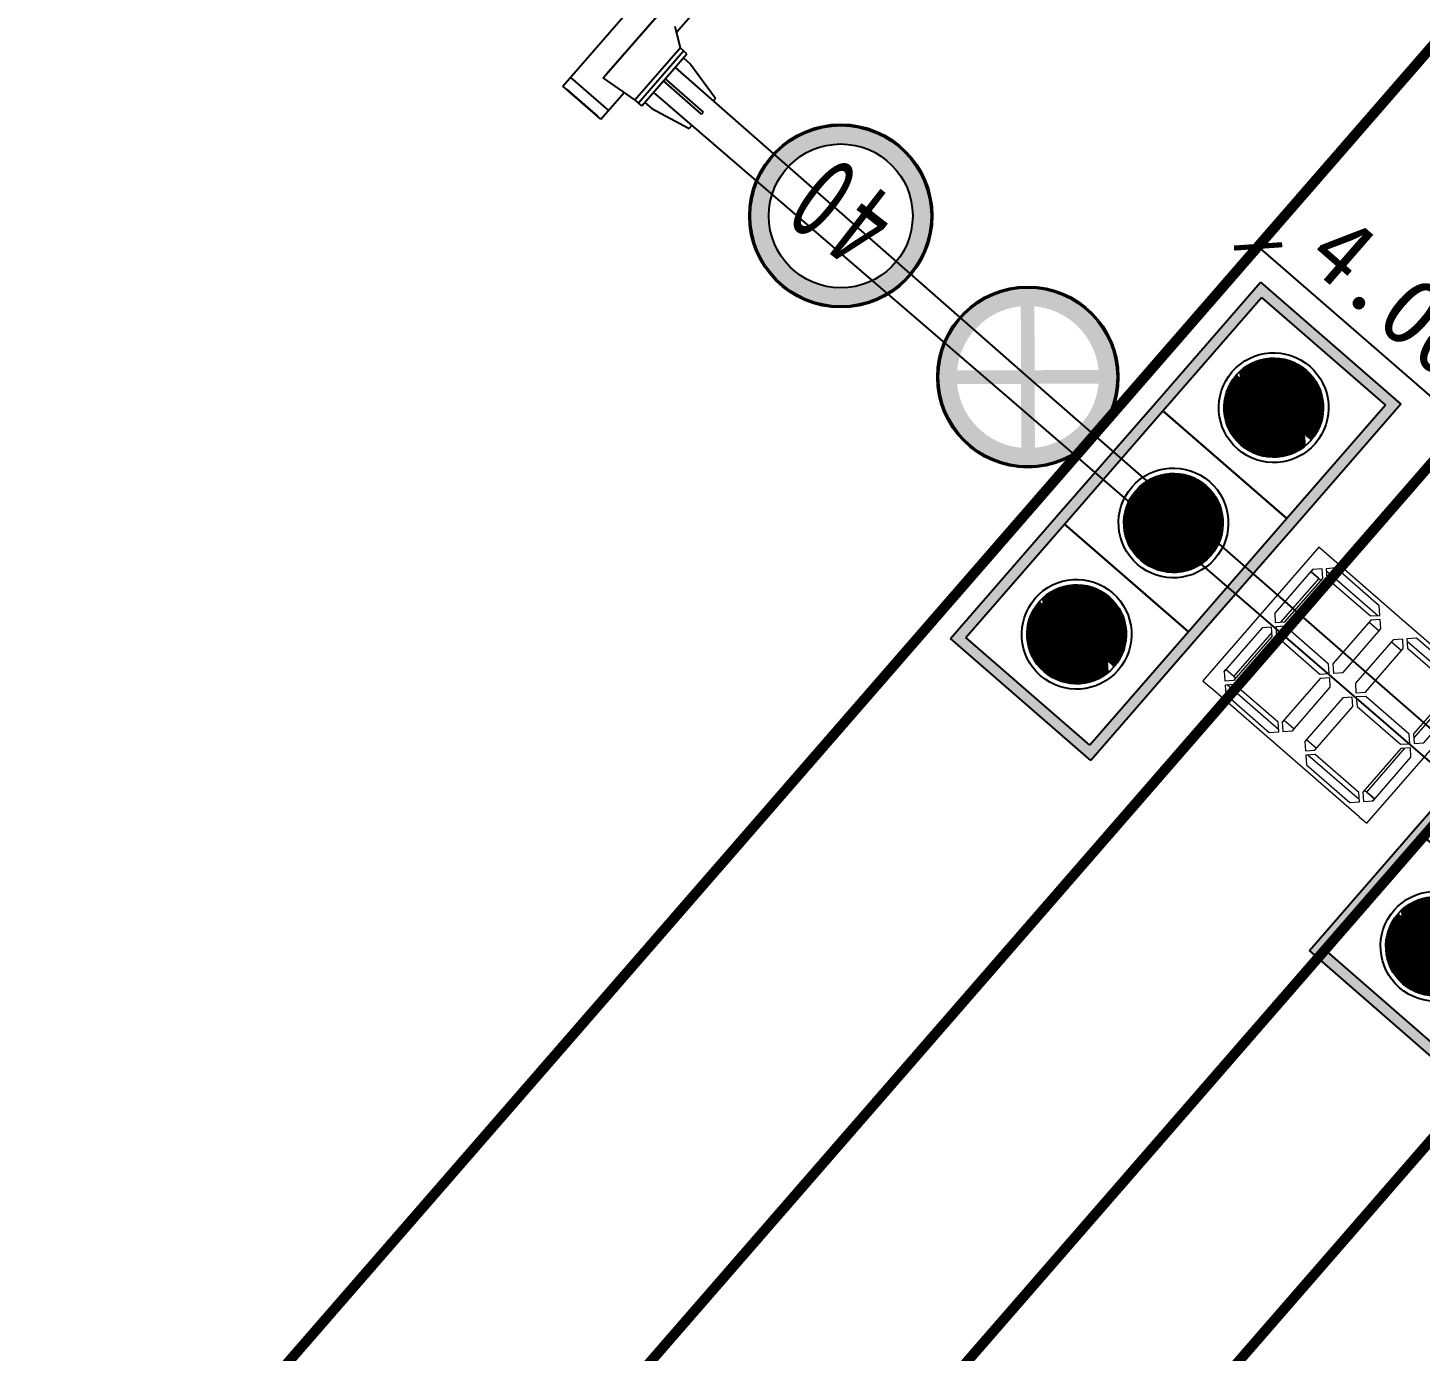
# Model space of a CAD drawing. Header units: millimetres. Extents: x 67536 to 67858, y 50657 to 50929.
# Drawn here: x 67629.17 to 67649.57, y 50735.68 to 50755.06 of the extents above; entities that cross this region are included whole.
import ezdxf

# ---------------------------------------------------------------- set-up
doc = ezdxf.new("R2010")
doc.units = ezdxf.units.MM
doc.linetypes.add('JTSS01', pattern=[6, 2, -4])
for name, color, linetype in [('@-交通信号', 7, 'Continuous'), ('@-交通标志', 7, 'Continuous'), ('@-注释', 7, 'Continuous'), ('@-路面边线', 7, 'Continuous')]:
    doc.layers.add(name, color=color, linetype=linetype)
doc.layers.add('@-道路标线', color=7, linetype='Continuous', lineweight=0)
doc.layers.get('0').off()
doc.styles.add('--黑体', font='simhei.ttf')
doc.styles.add('标线文字样式', font='simhei.ttf')
doc.dimstyles.new('标志标注', dxfattribs={"dimtxt": 1, "dimasz": 0.5, "dimexe": 0, "dimexo": 0, "dimgap": 0.25, "dimtad": 1, "dimzin": 0, "dimdsep": 46, "dimtxsty": '--黑体', "dimblk": 'ARCHTICK', "dimcen": 0.09, "dimadec": 0, "dimazin": 0, "dimtfac": 1, "dimtix": 1, "dimtmove": 1, "dimatfit": 0, "dimfxl": 1, "dimtolj": 1, "dimtzin": 0, "dimarcsym": 0})

# ---------------------------------------------------------------- blocks, each defined once
blk = doc.blocks.new('A$C5D3B22B4')
at = {"layer": '@-交通信号'}
for p, q in [((0.441, 17.242), (1.178, 17.242)), ((0.441, 17.242), (0.441, 16.724)), ((1.105, 17.242), (0.515, 17.242)), ((1.105, 17.242), (0.515, 17.242)), ((0.515, 17.242), (0.515, 17.242)), ((0.515, 17.242), (0.515, 17.242)), ((0.515, 17.242), (0.515, 17.242)), ((1.178, 17.242), (1.178, 0.081)), ((1.178, 17.074), (0.441, 17.074)), ((0.25, 16.703), (0.81, 16.764)), ((0.81, 16.764), (0.81, 15.512)), ((-0.022, 16.635), (-0.628, 16.498)), ((0.115, 16.635), (-0.022, 16.635)), ((0.115, 16.703), (0.115, 15.694)), ((0.115, 16.703), (0.25, 16.703)), ((0.182, 16.703), (0.182, 15.694)), ((0.25, 16.703), (0.25, 15.694)), ((0.81, 15.511), (0.81, 16.694)), ((-13.857, 16.384), (-19.019, 16.368)), ((-6.759, 16.405), (-13.857, 16.384)), ((0.115, 16.441), (-6.759, 16.405)), ((-0.628, 16.498), (-0.628, 16.439)), ((-0.627, 16.22), (-0.627, 16.177)), ((-0.627, 16.22), (0.115, 16.22)), ((-0.627, 16.177), (0.115, 16.177)), ((-13.854, 16.004), (-19.019, 16.015)), ((-6.759, 15.99), (-13.854, 16.004)), ((0.115, 15.955), (-6.759, 15.99)), ((-0.628, 15.957), (-0.628, 15.91)), ((-0.022, 15.773), (-0.628, 15.91)), ((0.115, 15.773), (-0.022, 15.773)), ((0.115, 15.694), (0.25, 15.694)), ((0.515, 15.504), (0.25, 15.694)), ((0.441, 15.556), (0.441, 0.081))]:
    blk.add_line(p, q, dxfattribs=at)
blk = doc.blocks.new('A$C2B1B455F')
at = {"layer": '@-交通信号'}
h = blk.add_hatch(color=256, dxfattribs=at)
h.paths.add_polyline_path([(0, 2.307), (0, 0.733), (0, -0.733), (0, -2.307), (-1.816, -2.307), (-1.816, -0.733), (-1.816, 0.733), (-1.816, 2.307)])
h.paths.add_polyline_path([(-0.106, 2.2), (-0.106, 0.733), (-0.106, -0.733), (-0.106, -2.2), (-1.71, -2.2), (-1.71, -0.733), (-1.71, 0.733), (-1.71, 2.2)], flags=16)
for p, q in [((-1.816, 0.733), (-1.816, 2.307)), ((-1.816, 2.307), (0, 2.307)), ((-1.71, 0.733), (-1.71, 2.2)), ((-1.71, 2.2), (-0.106, 2.2)), ((-0.106, 2.2), (-0.106, 0.733)), ((0, 2.307), (0, 0.733)), ((-0.902, 1.703), (-1.105, 1.906)), ((-0.902, 1.715), (-1.096, 1.91)), ((-0.902, 1.727), (-1.088, 1.913)), ((-0.902, 1.739), (-1.079, 1.917)), ((-0.902, 1.751), (-1.071, 1.92)), ((-0.902, 1.763), (-1.062, 1.923)), ((-0.902, 1.776), (-1.053, 1.926)), ((-0.902, 1.788), (-1.044, 1.929)), ((-0.902, 1.8), (-1.034, 1.932)), ((-0.902, 1.812), (-1.025, 1.935)), ((-0.902, 1.824), (-1.015, 1.937)), ((-0.902, 1.836), (-1.005, 1.939)), ((-0.902, 1.848), (-0.995, 1.941)), ((-0.902, 1.86), (-0.985, 1.943)), ((-0.902, 1.872), (-0.975, 1.945)), ((-0.902, 1.884), (-0.964, 1.946)), ((-0.902, 1.896), (-0.954, 1.948)), ((-0.902, 1.908), (-0.943, 1.949)), ((-0.902, 1.92), (-0.931, 1.95)), ((-0.902, 1.932), (-0.92, 1.95)), ((-0.902, 1.944), (-0.908, 1.95)), ((-0.425, 1.467), (-0.902, 1.944)), ((-0.437, 1.467), (-0.902, 1.932)), ((-0.449, 1.467), (-0.902, 1.92)), ((-0.461, 1.467), (-0.902, 1.908)), ((-0.419, 1.473), (-0.896, 1.95)), ((-0.419, 1.486), (-0.884, 1.95)), ((-0.42, 1.498), (-0.871, 1.949)), ((-0.421, 1.511), (-0.858, 1.948)), ((-0.422, 1.525), (-0.844, 1.947)), ((-0.424, 1.539), (-0.831, 1.945)), ((-0.427, 1.553), (-0.816, 1.943)), ((-0.429, 1.568), (-0.801, 1.94)), ((-0.433, 1.584), (-0.785, 1.936)), ((-0.437, 1.6), (-0.769, 1.932)), ((-0.443, 1.618), (-0.752, 1.927)), ((-0.449, 1.636), (-0.733, 1.92)), ((-0.457, 1.656), (-0.713, 1.912)), ((-0.979, 1.467), (-1.28, 1.768)), ((-0.967, 1.467), (-1.275, 1.775)), ((-0.955, 1.467), (-1.269, 1.781)), ((-0.943, 1.467), (-1.263, 1.788)), ((-0.931, 1.467), (-1.258, 1.794)), ((-0.919, 1.467), (-1.252, 1.8)), ((-0.907, 1.467), (-1.246, 1.806)), ((-0.902, 1.474), (-1.24, 1.812)), ((-0.902, 1.486), (-1.234, 1.818)), ((-0.902, 1.498), (-1.228, 1.824)), ((-0.902, 1.51), (-1.221, 1.83)), ((-0.902, 1.522), (-1.215, 1.835)), ((-0.902, 1.535), (-1.208, 1.841)), ((-0.902, 1.547), (-1.202, 1.846)), ((-0.902, 1.559), (-1.195, 1.852)), ((-0.902, 1.571), (-1.188, 1.857)), ((-0.902, 1.583), (-1.181, 1.862)), ((-0.902, 1.595), (-1.174, 1.867)), ((-0.902, 1.607), (-1.167, 1.871)), ((-0.902, 1.619), (-1.159, 1.876)), ((-0.902, 1.631), (-1.152, 1.881)), ((-0.902, 1.643), (-1.144, 1.885)), ((-0.902, 1.655), (-1.136, 1.89)), ((-0.902, 1.667), (-1.129, 1.894)), ((-0.902, 1.679), (-1.121, 1.898)), ((-0.902, 1.691), (-1.113, 1.902)), ((-0.473, 1.467), (-0.902, 1.896)), ((-0.485, 1.467), (-0.902, 1.884)), ((-0.497, 1.467), (-0.902, 1.872)), ((-0.509, 1.467), (-0.902, 1.86)), ((-0.522, 1.467), (-0.902, 1.848)), ((-0.534, 1.467), (-0.902, 1.836)), ((-0.546, 1.467), (-0.902, 1.824)), ((-0.558, 1.467), (-0.902, 1.812)), ((-0.57, 1.467), (-0.902, 1.8)), ((-0.582, 1.467), (-0.902, 1.788)), ((-0.594, 1.467), (-0.902, 1.776)), ((-0.467, 1.678), (-0.691, 1.902)), ((-0.48, 1.704), (-0.666, 1.889)), ((-0.499, 1.734), (-0.635, 1.87)), ((-0.538, 1.785), (-0.584, 1.831)), ((-1.184, 1.467), (-1.354, 1.637)), ((-1.172, 1.467), (-1.351, 1.646)), ((-1.16, 1.467), (-1.347, 1.655)), ((-1.148, 1.467), (-1.344, 1.663)), ((-1.136, 1.467), (-1.34, 1.671)), ((-1.124, 1.467), (-1.336, 1.679)), ((-1.112, 1.467), (-1.332, 1.687)), ((-1.1, 1.467), (-1.328, 1.695)), ((-1.088, 1.467), (-1.323, 1.703)), ((-1.076, 1.467), (-1.319, 1.711)), ((-1.064, 1.467), (-1.315, 1.718)), ((-1.052, 1.467), (-1.31, 1.726)), ((-1.04, 1.467), (-1.305, 1.733)), ((-1.028, 1.467), (-1.3, 1.74)), ((-1.016, 1.467), (-1.295, 1.747)), ((-1.003, 1.467), (-1.29, 1.754)), ((-0.991, 1.467), (-1.285, 1.761)), ((-0.606, 1.467), (-0.902, 1.763)), ((-0.618, 1.467), (-0.902, 1.751)), ((-0.63, 1.467), (-0.902, 1.739)), ((-0.642, 1.467), (-0.902, 1.727)), ((-0.654, 1.467), (-0.902, 1.715)), ((-0.666, 1.467), (-0.902, 1.703)), ((-0.678, 1.467), (-0.902, 1.691)), ((-0.69, 1.467), (-0.902, 1.679)), ((-0.702, 1.467), (-0.902, 1.667)), ((-0.714, 1.467), (-0.902, 1.655)), ((-0.726, 1.467), (-0.902, 1.643)), ((-1.293, 1.467), (-1.377, 1.552)), ((-1.281, 1.467), (-1.375, 1.562)), ((-1.269, 1.467), (-1.373, 1.572)), ((-1.256, 1.467), (-1.371, 1.582)), ((-1.244, 1.467), (-1.369, 1.592)), ((-1.232, 1.467), (-1.366, 1.601)), ((-1.22, 1.467), (-1.363, 1.61)), ((-1.208, 1.467), (-1.36, 1.619)), ((-1.196, 1.467), (-1.357, 1.628)), ((-0.738, 1.467), (-0.902, 1.631)), ((-0.75, 1.467), (-0.902, 1.619)), ((-0.763, 1.467), (-0.902, 1.607)), ((-0.775, 1.467), (-0.902, 1.595)), ((-0.787, 1.467), (-0.902, 1.583)), ((-0.799, 1.467), (-0.902, 1.571)), ((-0.811, 1.467), (-0.902, 1.559)), ((-0.823, 1.467), (-0.902, 1.547)), ((-0.835, 1.467), (-0.902, 1.535)), ((-0.847, 1.467), (-0.902, 1.522)), ((-0.859, 1.467), (-0.902, 1.51)), ((-0.871, 1.467), (-0.902, 1.498)), ((-0.906, 0.985), (-1.385, 1.463)), ((-0.918, 0.985), (-1.385, 1.451)), ((-0.931, 0.985), (-1.384, 1.438)), ((-0.944, 0.986), (-1.383, 1.425)), ((-0.957, 0.988), (-1.382, 1.412)), ((-0.971, 0.99), (-1.38, 1.398)), ((-0.986, 0.992), (-1.378, 1.384)), ((-0.902, 0.992), (-1.377, 1.467)), ((-1.001, 0.995), (-1.375, 1.369)), ((-0.902, 1.004), (-1.365, 1.467)), ((-0.902, 1.016), (-1.353, 1.467)), ((-0.902, 1.029), (-1.341, 1.467)), ((-0.902, 1.041), (-1.329, 1.467)), ((-0.902, 1.053), (-1.317, 1.467)), ((-0.902, 1.065), (-1.305, 1.467)), ((-0.902, 1.077), (-1.293, 1.467)), ((-0.902, 1.089), (-1.281, 1.467)), ((-0.902, 1.101), (-1.269, 1.467)), ((-0.902, 1.113), (-1.256, 1.467)), ((-0.902, 1.125), (-1.244, 1.467)), ((-0.902, 1.137), (-1.232, 1.467)), ((-0.902, 1.149), (-1.22, 1.467)), ((-0.902, 1.161), (-1.208, 1.467)), ((-0.902, 1.173), (-1.196, 1.467)), ((-0.902, 1.185), (-1.184, 1.467)), ((-0.902, 1.197), (-1.172, 1.467)), ((-0.902, 1.209), (-1.16, 1.467)), ((-0.902, 1.221), (-1.148, 1.467)), ((-0.902, 1.233), (-1.136, 1.467)), ((-0.902, 1.245), (-1.124, 1.467)), ((-0.902, 1.257), (-1.112, 1.467)), ((-0.902, 1.269), (-1.1, 1.467)), ((-0.902, 1.282), (-1.088, 1.467)), ((-0.902, 1.294), (-1.076, 1.467)), ((-0.902, 1.306), (-1.064, 1.467)), ((-0.902, 1.318), (-1.052, 1.467)), ((-0.902, 1.33), (-1.04, 1.467)), ((-0.902, 1.342), (-1.028, 1.467)), ((-0.902, 1.354), (-1.016, 1.467)), ((-0.902, 1.366), (-1.003, 1.467)), ((-0.902, 1.378), (-0.991, 1.467)), ((-0.902, 1.39), (-0.979, 1.467)), ((-0.902, 1.402), (-0.967, 1.467)), ((-0.902, 1.414), (-0.955, 1.467)), ((-0.902, 1.426), (-0.943, 1.467)), ((-0.902, 1.438), (-0.931, 1.467)), ((-0.902, 1.45), (-0.919, 1.467)), ((-0.902, 1.462), (-0.907, 1.467)), ((-0.883, 1.467), (-0.902, 1.486)), ((-0.895, 1.467), (-0.902, 1.474)), ((-0.563, 1.123), (-0.902, 1.462)), ((-0.569, 1.117), (-0.902, 1.45)), ((-0.575, 1.112), (-0.902, 1.438)), ((-0.582, 1.106), (-0.902, 1.426)), ((-0.588, 1.1), (-0.902, 1.414)), ((-0.595, 1.095), (-0.902, 1.402)), ((-0.601, 1.089), (-0.902, 1.39)), ((-0.608, 1.084), (-0.902, 1.378)), ((-0.615, 1.079), (-0.902, 1.366)), ((-0.557, 1.129), (-0.895, 1.467)), ((-0.551, 1.136), (-0.883, 1.467)), ((-0.545, 1.142), (-0.871, 1.467)), ((-0.54, 1.148), (-0.859, 1.467)), ((-0.534, 1.155), (-0.847, 1.467)), ((-0.528, 1.161), (-0.835, 1.467)), ((-0.523, 1.168), (-0.823, 1.467)), ((-0.518, 1.175), (-0.811, 1.467)), ((-0.513, 1.181), (-0.799, 1.467)), ((-0.508, 1.188), (-0.787, 1.467)), ((-0.503, 1.196), (-0.775, 1.467)), ((-0.498, 1.203), (-0.763, 1.467)), ((-0.493, 1.21), (-0.75, 1.467)), ((-0.489, 1.218), (-0.738, 1.467)), ((-0.484, 1.225), (-0.726, 1.467)), ((-0.48, 1.233), (-0.714, 1.467)), ((-0.475, 1.241), (-0.702, 1.467)), ((-0.471, 1.249), (-0.69, 1.467)), ((-0.467, 1.257), (-0.678, 1.467)), ((-0.463, 1.265), (-0.666, 1.467)), ((-0.46, 1.273), (-0.654, 1.467)), ((-0.456, 1.282), (-0.642, 1.467)), ((-0.453, 1.29), (-0.63, 1.467)), ((-0.449, 1.299), (-0.618, 1.467)), ((-0.446, 1.308), (-0.606, 1.467)), ((-0.443, 1.317), (-0.594, 1.467)), ((-0.44, 1.326), (-0.582, 1.467)), ((-0.437, 1.335), (-0.57, 1.467)), ((-0.435, 1.345), (-0.558, 1.467)), ((-0.432, 1.354), (-0.546, 1.467)), ((-0.43, 1.364), (-0.534, 1.467)), ((-0.428, 1.374), (-0.522, 1.467)), ((-0.426, 1.384), (-0.509, 1.467)), ((-0.424, 1.394), (-0.497, 1.467)), ((-0.423, 1.405), (-0.485, 1.467)), ((-0.422, 1.416), (-0.473, 1.467)), ((-1.016, 0.998), (-1.371, 1.353)), ((-1.032, 1.002), (-1.367, 1.337)), ((-1.05, 1.008), (-1.362, 1.32)), ((-1.068, 1.014), (-1.355, 1.301)), ((-1.088, 1.022), (-1.348, 1.281)), ((-1.11, 1.031), (-1.338, 1.26)), ((-1.134, 1.044), (-1.325, 1.235)), ((-0.622, 1.074), (-0.902, 1.354)), ((-0.629, 1.069), (-0.902, 1.342)), ((-0.636, 1.064), (-0.902, 1.33)), ((-0.644, 1.059), (-0.902, 1.318)), ((-0.651, 1.055), (-0.902, 1.306)), ((-0.659, 1.05), (-0.902, 1.294)), ((-0.666, 1.046), (-0.902, 1.282)), ((-0.674, 1.042), (-0.902, 1.269)), ((-0.682, 1.037), (-0.902, 1.257)), ((-0.69, 1.033), (-0.902, 1.245)), ((-0.698, 1.03), (-0.902, 1.233)), ((-1.164, 1.062), (-1.307, 1.205)), ((-1.209, 1.095), (-1.274, 1.16)), ((-0.706, 1.026), (-0.902, 1.221)), ((-0.715, 1.022), (-0.902, 1.209)), ((-0.723, 1.019), (-0.902, 1.197)), ((-0.732, 1.015), (-0.902, 1.185)), ((-0.741, 1.012), (-0.902, 1.173)), ((-0.75, 1.009), (-0.902, 1.161)), ((-0.759, 1.006), (-0.902, 1.149)), ((-0.768, 1.003), (-0.902, 1.137)), ((-0.778, 1.001), (-0.902, 1.125)), ((-0.787, 0.998), (-0.902, 1.113)), ((-0.797, 0.996), (-0.902, 1.101)), ((-0.807, 0.994), (-0.902, 1.089)), ((-0.817, 0.992), (-0.902, 1.077)), ((-0.827, 0.99), (-0.902, 1.065)), ((-0.838, 0.989), (-0.902, 1.053)), ((-0.849, 0.987), (-0.902, 1.041)), ((-0.86, 0.986), (-0.902, 1.029)), ((-0.871, 0.985), (-0.902, 1.016)), ((-0.882, 0.985), (-0.902, 1.004)), ((-1.816, -0.733), (-1.816, 0.733)), ((-1.71, 0.733), (-0.106, 0.733)), ((-1.71, -0.733), (-1.71, 0.733)), ((-0.106, 0.733), (-1.71, 0.733)), ((-0.106, 0.733), (-0.106, -0.733)), ((0, 0.733), (0, -0.733)), ((-0.902, 0.117), (-1.195, 0.41)), ((-0.902, 0.129), (-1.188, 0.415)), ((-0.902, 0.141), (-1.181, 0.42)), ((-0.902, 0.153), (-1.174, 0.425)), ((-0.902, 0.165), (-1.167, 0.43)), ((-0.902, 0.177), (-1.159, 0.435)), ((-0.902, 0.189), (-1.152, 0.439)), ((-0.902, 0.201), (-1.144, 0.444)), ((-0.902, 0.213), (-1.136, 0.448)), ((-0.902, 0.225), (-1.129, 0.452)), ((-0.902, 0.238), (-1.121, 0.456)), ((-0.902, 0.25), (-1.113, 0.46)), ((-0.902, 0.262), (-1.105, 0.464)), ((-0.902, 0.274), (-1.096, 0.468)), ((-0.902, 0.286), (-1.088, 0.472)), ((-0.902, 0.298), (-1.079, 0.475)), ((-0.902, 0.31), (-1.071, 0.478)), ((-0.902, 0.322), (-1.062, 0.482)), ((-0.902, 0.334), (-1.053, 0.485)), ((-0.902, 0.346), (-1.044, 0.488)), ((-0.902, 0.358), (-1.034, 0.49)), ((-0.902, 0.37), (-1.025, 0.493)), ((-0.902, 0.382), (-1.015, 0.495)), ((-0.902, 0.394), (-1.005, 0.498)), ((-0.902, 0.406), (-0.995, 0.5)), ((-0.902, 0.418), (-0.985, 0.502)), ((-0.902, 0.43), (-0.975, 0.503)), ((-0.902, 0.442), (-0.964, 0.505)), ((-0.902, 0.454), (-0.954, 0.506)), ((-0.902, 0.466), (-0.943, 0.507)), ((-0.902, 0.478), (-0.931, 0.508)), ((-0.902, 0.491), (-0.92, 0.509)), ((-0.902, 0.503), (-0.908, 0.509)), ((-0.425, 0.026), (-0.902, 0.503)), ((-0.437, 0.026), (-0.902, 0.491)), ((-0.449, 0.026), (-0.902, 0.478)), ((-0.461, 0.026), (-0.902, 0.466)), ((-0.473, 0.026), (-0.902, 0.454)), ((-0.485, 0.026), (-0.902, 0.442)), ((-0.497, 0.026), (-0.902, 0.43)), ((-0.509, 0.026), (-0.902, 0.418)), ((-0.419, 0.032), (-0.896, 0.509)), ((-0.419, 0.044), (-0.884, 0.509)), ((-0.42, 0.057), (-0.871, 0.508)), ((-0.421, 0.07), (-0.858, 0.507)), ((-0.422, 0.083), (-0.844, 0.505)), ((-0.424, 0.097), (-0.831, 0.504)), ((-0.427, 0.112), (-0.816, 0.501)), ((-0.429, 0.127), (-0.801, 0.498)), ((-0.433, 0.142), (-0.785, 0.495)), ((-0.437, 0.159), (-0.769, 0.49)), ((-0.443, 0.176), (-0.752, 0.485)), ((-0.449, 0.195), (-0.733, 0.478)), ((-0.457, 0.215), (-0.713, 0.47)), ((-0.467, 0.237), (-0.691, 0.46)), ((-0.48, 0.262), (-0.666, 0.447)), ((-0.499, 0.293), (-0.635, 0.428)), ((-1.064, 0.026), (-1.315, 0.277)), ((-1.052, 0.026), (-1.31, 0.284)), ((-1.04, 0.026), (-1.305, 0.291)), ((-1.028, 0.026), (-1.3, 0.299)), ((-1.016, 0.026), (-1.295, 0.306)), ((-1.003, 0.026), (-1.29, 0.313)), ((-0.991, 0.026), (-1.285, 0.32)), ((-0.979, 0.026), (-1.28, 0.326)), ((-0.967, 0.026), (-1.275, 0.333)), ((-0.955, 0.026), (-1.269, 0.34)), ((-0.943, 0.026), (-1.263, 0.346)), ((-0.931, 0.026), (-1.258, 0.352)), ((-0.919, 0.026), (-1.252, 0.359)), ((-0.907, 0.026), (-1.246, 0.365)), ((-0.902, 0.033), (-1.24, 0.371)), ((-0.902, 0.045), (-1.234, 0.377)), ((-0.902, 0.057), (-1.228, 0.382)), ((-0.902, 0.069), (-1.221, 0.388)), ((-0.902, 0.081), (-1.215, 0.394)), ((-0.902, 0.093), (-1.208, 0.399)), ((-0.902, 0.105), (-1.202, 0.405)), ((-0.522, 0.026), (-0.902, 0.406)), ((-0.534, 0.026), (-0.902, 0.394)), ((-0.546, 0.026), (-0.902, 0.382)), ((-0.558, 0.026), (-0.902, 0.37)), ((-0.57, 0.026), (-0.902, 0.358)), ((-0.582, 0.026), (-0.902, 0.346)), ((-0.594, 0.026), (-0.902, 0.334)), ((-0.606, 0.026), (-0.902, 0.322)), ((-0.618, 0.026), (-0.902, 0.31)), ((-0.63, 0.026), (-0.902, 0.298)), ((-0.642, 0.026), (-0.902, 0.286)), ((-0.654, 0.026), (-0.902, 0.274)), ((-0.538, 0.344), (-0.584, 0.39)), ((-1.256, 0.026), (-1.371, 0.14)), ((-1.244, 0.026), (-1.369, 0.15)), ((-1.232, 0.026), (-1.366, 0.159)), ((-1.22, 0.026), (-1.363, 0.169)), ((-1.208, 0.026), (-1.36, 0.178)), ((-1.196, 0.026), (-1.357, 0.187)), ((-1.184, 0.026), (-1.354, 0.196)), ((-1.172, 0.026), (-1.351, 0.204)), ((-1.16, 0.026), (-1.347, 0.213)), ((-1.148, 0.026), (-1.344, 0.221)), ((-1.136, 0.026), (-1.34, 0.23)), ((-1.124, 0.026), (-1.336, 0.238)), ((-1.112, 0.026), (-1.332, 0.246)), ((-1.1, 0.026), (-1.328, 0.254)), ((-1.088, 0.026), (-1.323, 0.262)), ((-1.076, 0.026), (-1.319, 0.269)), ((-0.666, 0.026), (-0.902, 0.262)), ((-0.678, 0.026), (-0.902, 0.25)), ((-0.69, 0.026), (-0.902, 0.238)), ((-0.702, 0.026), (-0.902, 0.225)), ((-0.714, 0.026), (-0.902, 0.213)), ((-0.726, 0.026), (-0.902, 0.201)), ((-0.738, 0.026), (-0.902, 0.189)), ((-0.75, 0.026), (-0.902, 0.177)), ((-0.763, 0.026), (-0.902, 0.165)), ((-0.775, 0.026), (-0.902, 0.153)), ((-0.787, 0.026), (-0.902, 0.141)), ((-1.377, 0.026), (-1.385, 0.034)), ((-0.906, -0.457), (-1.385, 0.022)), ((-0.918, -0.457), (-1.385, 0.009)), ((-1.353, 0.026), (-1.384, 0.057)), ((-1.365, 0.026), (-1.384, 0.045)), ((-1.341, 0.026), (-1.383, 0.068)), ((-1.329, 0.026), (-1.382, 0.079)), ((-1.317, 0.026), (-1.381, 0.09)), ((-1.305, 0.026), (-1.379, 0.1)), ((-1.293, 0.026), (-1.377, 0.111)), ((-0.902, -0.449), (-1.377, 0.026)), ((-1.281, 0.026), (-1.375, 0.121)), ((-1.269, 0.026), (-1.373, 0.131)), ((-0.902, -0.437), (-1.365, 0.026)), ((-0.902, -0.425), (-1.353, 0.026)), ((-0.902, -0.413), (-1.341, 0.026)), ((-0.902, -0.401), (-1.329, 0.026)), ((-0.902, -0.389), (-1.317, 0.026)), ((-0.902, -0.377), (-1.305, 0.026)), ((-0.902, -0.365), (-1.293, 0.026)), ((-0.902, -0.353), (-1.281, 0.026)), ((-0.902, -0.341), (-1.269, 0.026)), ((-0.902, -0.329), (-1.256, 0.026)), ((-0.902, -0.317), (-1.244, 0.026)), ((-0.902, -0.305), (-1.232, 0.026)), ((-0.902, -0.293), (-1.22, 0.026)), ((-0.902, -0.281), (-1.208, 0.026)), ((-0.902, -0.269), (-1.196, 0.026)), ((-0.902, -0.256), (-1.184, 0.026)), ((-0.902, -0.244), (-1.172, 0.026)), ((-0.902, -0.232), (-1.16, 0.026)), ((-0.902, -0.22), (-1.148, 0.026)), ((-0.902, -0.208), (-1.136, 0.026)), ((-0.902, -0.196), (-1.124, 0.026)), ((-0.902, -0.184), (-1.112, 0.026)), ((-0.902, -0.172), (-1.1, 0.026)), ((-0.902, -0.16), (-1.088, 0.026)), ((-0.902, -0.148), (-1.076, 0.026)), ((-0.902, -0.136), (-1.064, 0.026)), ((-0.902, -0.124), (-1.052, 0.026)), ((-0.902, -0.112), (-1.04, 0.026)), ((-0.902, -0.1), (-1.028, 0.026)), ((-0.902, -0.088), (-1.016, 0.026)), ((-0.902, -0.076), (-1.003, 0.026)), ((-0.902, -0.064), (-0.991, 0.026)), ((-0.902, -0.052), (-0.979, 0.026)), ((-0.902, -0.04), (-0.967, 0.026)), ((-0.902, -0.028), (-0.955, 0.026)), ((-0.902, -0.016), (-0.943, 0.026)), ((-0.902, -0.003), (-0.931, 0.026)), ((-0.902, 0.009), (-0.919, 0.026)), ((-0.902, 0.021), (-0.907, 0.026)), ((-0.799, 0.026), (-0.902, 0.129)), ((-0.811, 0.026), (-0.902, 0.117)), ((-0.823, 0.026), (-0.902, 0.105)), ((-0.835, 0.026), (-0.902, 0.093)), ((-0.847, 0.026), (-0.902, 0.081)), ((-0.859, 0.026), (-0.902, 0.069)), ((-0.871, 0.026), (-0.902, 0.057)), ((-0.883, 0.026), (-0.902, 0.045)), ((-0.895, 0.026), (-0.902, 0.033)), ((-0.563, -0.318), (-0.902, 0.021)), ((-0.569, -0.324), (-0.902, 0.009)), ((-0.557, -0.312), (-0.895, 0.026)), ((-0.551, -0.306), (-0.883, 0.026)), ((-0.545, -0.3), (-0.871, 0.026)), ((-0.54, -0.294), (-0.859, 0.026)), ((-0.534, -0.287), (-0.847, 0.026)), ((-0.528, -0.28), (-0.835, 0.026)), ((-0.523, -0.274), (-0.823, 0.026)), ((-0.518, -0.267), (-0.811, 0.026)), ((-0.513, -0.26), (-0.799, 0.026)), ((-0.508, -0.253), (-0.787, 0.026)), ((-0.503, -0.246), (-0.775, 0.026)), ((-0.498, -0.239), (-0.763, 0.026)), ((-0.493, -0.231), (-0.75, 0.026)), ((-0.489, -0.224), (-0.738, 0.026)), ((-0.484, -0.216), (-0.726, 0.026)), ((-0.48, -0.209), (-0.714, 0.026)), ((-0.475, -0.201), (-0.702, 0.026)), ((-0.471, -0.193), (-0.69, 0.026)), ((-0.467, -0.185), (-0.678, 0.026)), ((-0.463, -0.177), (-0.666, 0.026)), ((-0.46, -0.169), (-0.654, 0.026)), ((-0.456, -0.16), (-0.642, 0.026)), ((-0.453, -0.152), (-0.63, 0.026)), ((-0.449, -0.143), (-0.618, 0.026)), ((-0.446, -0.134), (-0.606, 0.026)), ((-0.443, -0.125), (-0.594, 0.026)), ((-0.44, -0.116), (-0.582, 0.026)), ((-0.437, -0.107), (-0.57, 0.026)), ((-0.435, -0.097), (-0.558, 0.026)), ((-0.432, -0.087), (-0.546, 0.026)), ((-0.43, -0.078), (-0.534, 0.026)), ((-0.428, -0.068), (-0.522, 0.026)), ((-0.426, -0.058), (-0.509, 0.026)), ((-0.424, -0.047), (-0.497, 0.026)), ((-0.423, -0.037), (-0.485, 0.026)), ((-0.422, -0.026), (-0.473, 0.026)), ((-0.421, -0.015), (-0.461, 0.026)), ((-0.42, -0.004), (-0.449, 0.026)), ((-0.419, 0.008), (-0.437, 0.026)), ((-0.419, 0.02), (-0.425, 0.026)), ((-0.931, -0.456), (-1.384, -0.003)), ((-0.944, -0.455), (-1.383, -0.016)), ((-0.957, -0.454), (-1.382, -0.03)), ((-0.971, -0.452), (-1.38, -0.044)), ((-0.986, -0.45), (-1.378, -0.058)), ((-1.001, -0.447), (-1.375, -0.073)), ((-1.016, -0.443), (-1.371, -0.088)), ((-1.032, -0.439), (-1.367, -0.105)), ((-1.05, -0.434), (-1.362, -0.122)), ((-0.575, -0.33), (-0.902, -0.003)), ((-0.582, -0.336), (-0.902, -0.016)), ((-0.588, -0.341), (-0.902, -0.028)), ((-0.595, -0.347), (-0.902, -0.04)), ((-0.601, -0.352), (-0.902, -0.052)), ((-0.608, -0.358), (-0.902, -0.064)), ((-0.615, -0.363), (-0.902, -0.076)), ((-0.622, -0.368), (-0.902, -0.088)), ((-0.629, -0.373), (-0.902, -0.1)), ((-0.636, -0.378), (-0.902, -0.112)), ((-0.644, -0.382), (-0.902, -0.124)), ((-1.068, -0.428), (-1.355, -0.14)), ((-1.088, -0.42), (-1.348, -0.16)), ((-1.11, -0.41), (-1.338, -0.182)), ((-1.134, -0.397), (-1.325, -0.207)), ((-1.164, -0.38), (-1.307, -0.237)), ((-0.651, -0.387), (-0.902, -0.136)), ((-0.659, -0.391), (-0.902, -0.148)), ((-0.666, -0.396), (-0.902, -0.16)), ((-0.674, -0.4), (-0.902, -0.172)), ((-0.682, -0.404), (-0.902, -0.184)), ((-0.69, -0.408), (-0.902, -0.196)), ((-0.698, -0.412), (-0.902, -0.208)), ((-0.706, -0.416), (-0.902, -0.22)), ((-0.715, -0.419), (-0.902, -0.232)), ((-0.723, -0.423), (-0.902, -0.244)), ((-0.732, -0.426), (-0.902, -0.256)), ((-0.741, -0.43), (-0.902, -0.269)), ((-1.209, -0.347), (-1.274, -0.282)), ((-0.75, -0.433), (-0.902, -0.281)), ((-0.759, -0.436), (-0.902, -0.293)), ((-0.768, -0.438), (-0.902, -0.305)), ((-0.778, -0.441), (-0.902, -0.317)), ((-0.787, -0.443), (-0.902, -0.329)), ((-0.797, -0.446), (-0.902, -0.341)), ((-0.807, -0.448), (-0.902, -0.353)), ((-0.817, -0.45), (-0.902, -0.365)), ((-0.827, -0.451), (-0.902, -0.377)), ((-0.838, -0.453), (-0.902, -0.389)), ((-0.849, -0.454), (-0.902, -0.401)), ((-0.86, -0.455), (-0.902, -0.413)), ((-0.871, -0.456), (-0.902, -0.425)), ((-0.882, -0.457), (-0.902, -0.437)), ((-0.894, -0.457), (-0.902, -0.449)), ((-1.816, -2.307), (-1.816, -0.733)), ((-0.106, -0.733), (-1.71, -0.733)), ((-1.71, -0.733), (-0.106, -0.733)), ((-1.71, -2.2), (-1.71, -0.733)), ((-0.106, -0.733), (-0.106, -2.2)), ((0, -0.733), (0, -2.307)), ((-0.902, -1.387), (-1.202, -1.087)), ((-0.902, -1.375), (-1.195, -1.082)), ((-0.902, -1.363), (-1.188, -1.077)), ((-0.902, -1.351), (-1.181, -1.072)), ((-0.902, -1.339), (-1.174, -1.067)), ((-0.902, -1.327), (-1.167, -1.062)), ((-0.902, -1.315), (-1.159, -1.057)), ((-0.902, -1.303), (-1.152, -1.053)), ((-0.902, -1.291), (-1.144, -1.048)), ((-0.902, -1.278), (-1.136, -1.044)), ((-0.902, -1.266), (-1.129, -1.04)), ((-0.902, -1.254), (-1.121, -1.035)), ((-0.902, -1.242), (-1.113, -1.031)), ((-0.902, -1.23), (-1.105, -1.028)), ((-0.902, -1.218), (-1.096, -1.024)), ((-0.902, -1.206), (-1.088, -1.02)), ((-0.902, -1.194), (-1.079, -1.017)), ((-0.902, -1.182), (-1.071, -1.013)), ((-0.902, -1.17), (-1.062, -1.01)), ((-0.902, -1.158), (-1.053, -1.007)), ((-0.902, -1.146), (-1.044, -1.004)), ((-0.902, -1.134), (-1.034, -1.002)), ((-0.902, -1.122), (-1.025, -0.999)), ((-0.902, -1.11), (-1.015, -0.996)), ((-0.902, -1.098), (-1.005, -0.994)), ((-0.902, -1.086), (-0.995, -0.992)), ((-0.902, -1.074), (-0.985, -0.99)), ((-0.902, -1.062), (-0.975, -0.989)), ((-0.902, -1.05), (-0.964, -0.987)), ((-0.902, -1.038), (-0.954, -0.986)), ((-0.902, -1.025), (-0.943, -0.985)), ((-0.902, -1.013), (-0.931, -0.984)), ((-0.902, -1.001), (-0.92, -0.983)), ((-0.902, -0.989), (-0.908, -0.983)), ((-0.425, -1.466), (-0.902, -0.989)), ((-0.437, -1.466), (-0.902, -1.001)), ((-0.449, -1.466), (-0.902, -1.013)), ((-0.461, -1.466), (-0.902, -1.025)), ((-0.473, -1.466), (-0.902, -1.038)), ((-0.485, -1.466), (-0.902, -1.05)), ((-0.497, -1.466), (-0.902, -1.062)), ((-0.509, -1.466), (-0.902, -1.074)), ((-0.522, -1.466), (-0.902, -1.086)), ((-0.419, -1.46), (-0.896, -0.983)), ((-0.419, -1.448), (-0.884, -0.983)), ((-0.42, -1.435), (-0.871, -0.984)), ((-0.421, -1.422), (-0.858, -0.985)), ((-0.422, -1.409), (-0.844, -0.986)), ((-0.424, -1.395), (-0.831, -0.988)), ((-0.427, -1.38), (-0.816, -0.991)), ((-0.429, -1.365), (-0.801, -0.994)), ((-0.433, -1.35), (-0.785, -0.997)), ((-0.437, -1.333), (-0.769, -1.002)), ((-0.443, -1.316), (-0.752, -1.007)), ((-0.449, -1.297), (-0.733, -1.013)), ((-0.457, -1.277), (-0.713, -1.021)), ((-0.467, -1.255), (-0.691, -1.031)), ((-0.48, -1.23), (-0.666, -1.045)), ((-0.499, -1.199), (-0.635, -1.064)), ((-1.076, -1.466), (-1.319, -1.223)), ((-1.064, -1.466), (-1.315, -1.215)), ((-1.052, -1.466), (-1.31, -1.208)), ((-1.04, -1.466), (-1.305, -1.2)), ((-1.028, -1.466), (-1.3, -1.193)), ((-1.016, -1.466), (-1.295, -1.186)), ((-1.003, -1.466), (-1.29, -1.179)), ((-0.991, -1.466), (-1.285, -1.172)), ((-0.979, -1.466), (-1.28, -1.165)), ((-0.967, -1.466), (-1.275, -1.159)), ((-0.955, -1.466), (-1.269, -1.152)), ((-0.943, -1.466), (-1.263, -1.146)), ((-0.931, -1.466), (-1.258, -1.139)), ((-0.919, -1.466), (-1.252, -1.133)), ((-0.907, -1.466), (-1.246, -1.127)), ((-0.902, -1.459), (-1.24, -1.121)), ((-0.902, -1.447), (-1.234, -1.115)), ((-0.902, -1.435), (-1.228, -1.109)), ((-0.902, -1.423), (-1.221, -1.104)), ((-0.902, -1.411), (-1.215, -1.098)), ((-0.902, -1.399), (-1.208, -1.093)), ((-0.534, -1.466), (-0.902, -1.098)), ((-0.546, -1.466), (-0.902, -1.11)), ((-0.558, -1.466), (-0.902, -1.122)), ((-0.57, -1.466), (-0.902, -1.134)), ((-0.582, -1.466), (-0.902, -1.146)), ((-0.594, -1.466), (-0.902, -1.158)), ((-0.606, -1.466), (-0.902, -1.17)), ((-0.618, -1.466), (-0.902, -1.182)), ((-0.63, -1.466), (-0.902, -1.194)), ((-0.642, -1.466), (-0.902, -1.206)), ((-0.654, -1.466), (-0.902, -1.218)), ((-0.538, -1.148), (-0.584, -1.102)), ((-1.256, -1.466), (-1.371, -1.351)), ((-1.244, -1.466), (-1.369, -1.342)), ((-1.232, -1.466), (-1.366, -1.332)), ((-1.22, -1.466), (-1.363, -1.323)), ((-1.208, -1.466), (-1.36, -1.314)), ((-1.196, -1.466), (-1.357, -1.305)), ((-1.184, -1.466), (-1.354, -1.296)), ((-1.172, -1.466), (-1.351, -1.288)), ((-1.16, -1.466), (-1.347, -1.279)), ((-1.148, -1.466), (-1.344, -1.271)), ((-1.136, -1.466), (-1.34, -1.262)), ((-1.124, -1.466), (-1.336, -1.254)), ((-1.112, -1.466), (-1.332, -1.246)), ((-1.1, -1.466), (-1.328, -1.238)), ((-1.088, -1.466), (-1.323, -1.23)), ((-0.666, -1.466), (-0.902, -1.23)), ((-0.678, -1.466), (-0.902, -1.242)), ((-0.69, -1.466), (-0.902, -1.254)), ((-0.702, -1.466), (-0.902, -1.266)), ((-0.714, -1.466), (-0.902, -1.278)), ((-0.726, -1.466), (-0.902, -1.291)), ((-0.738, -1.466), (-0.902, -1.303)), ((-0.75, -1.466), (-0.902, -1.315)), ((-0.763, -1.466), (-0.902, -1.327)), ((-0.775, -1.466), (-0.902, -1.339)), ((-0.787, -1.466), (-0.902, -1.351)), ((-0.906, -1.949), (-1.385, -1.47)), ((-0.918, -1.949), (-1.385, -1.483)), ((-0.931, -1.948), (-1.384, -1.495)), ((-1.293, -1.466), (-1.377, -1.381)), ((-0.902, -1.941), (-1.377, -1.466)), ((-1.281, -1.466), (-1.375, -1.371)), ((-1.269, -1.466), (-1.373, -1.361)), ((-0.902, -1.929), (-1.365, -1.466)), ((-0.902, -1.917), (-1.353, -1.466)), ((-0.902, -1.905), (-1.341, -1.466)), ((-0.902, -1.893), (-1.329, -1.466)), ((-0.902, -1.881), (-1.317, -1.466)), ((-0.902, -1.869), (-1.305, -1.466)), ((-0.902, -1.857), (-1.293, -1.466)), ((-0.902, -1.845), (-1.281, -1.466)), ((-0.902, -1.833), (-1.269, -1.466)), ((-0.902, -1.821), (-1.256, -1.466)), ((-0.902, -1.809), (-1.244, -1.466)), ((-0.902, -1.797), (-1.232, -1.466)), ((-0.902, -1.785), (-1.22, -1.466)), ((-0.902, -1.772), (-1.208, -1.466)), ((-0.902, -1.76), (-1.196, -1.466)), ((-0.902, -1.748), (-1.184, -1.466)), ((-0.902, -1.736), (-1.172, -1.466)), ((-0.902, -1.724), (-1.16, -1.466)), ((-0.902, -1.712), (-1.148, -1.466)), ((-0.902, -1.7), (-1.136, -1.466)), ((-0.902, -1.688), (-1.124, -1.466)), ((-0.902, -1.676), (-1.112, -1.466)), ((-0.902, -1.664), (-1.1, -1.466)), ((-0.902, -1.652), (-1.088, -1.466)), ((-0.902, -1.64), (-1.076, -1.466)), ((-0.902, -1.628), (-1.064, -1.466)), ((-0.902, -1.616), (-1.052, -1.466)), ((-0.902, -1.604), (-1.04, -1.466)), ((-0.902, -1.592), (-1.028, -1.466)), ((-0.902, -1.58), (-1.016, -1.466)), ((-0.902, -1.568), (-1.003, -1.466)), ((-0.902, -1.556), (-0.991, -1.466)), ((-0.902, -1.544), (-0.979, -1.466)), ((-0.902, -1.531), (-0.967, -1.466)), ((-0.902, -1.519), (-0.955, -1.466)), ((-0.902, -1.507), (-0.943, -1.466)), ((-0.902, -1.495), (-0.931, -1.466)), ((-0.902, -1.483), (-0.919, -1.466)), ((-0.902, -1.471), (-0.907, -1.466)), ((-0.799, -1.466), (-0.902, -1.363)), ((-0.811, -1.466), (-0.902, -1.375)), ((-0.823, -1.466), (-0.902, -1.387)), ((-0.835, -1.466), (-0.902, -1.399)), ((-0.847, -1.466), (-0.902, -1.411)), ((-0.859, -1.466), (-0.902, -1.423)), ((-0.871, -1.466), (-0.902, -1.435)), ((-0.883, -1.466), (-0.902, -1.447)), ((-0.895, -1.466), (-0.902, -1.459)), ((-0.563, -1.81), (-0.902, -1.471)), ((-0.569, -1.816), (-0.902, -1.483)), ((-0.575, -1.822), (-0.902, -1.495)), ((-0.557, -1.804), (-0.895, -1.466)), ((-0.551, -1.798), (-0.883, -1.466)), ((-0.545, -1.792), (-0.871, -1.466)), ((-0.54, -1.785), (-0.859, -1.466)), ((-0.534, -1.779), (-0.847, -1.466)), ((-0.528, -1.772), (-0.835, -1.466)), ((-0.523, -1.766), (-0.823, -1.466)), ((-0.518, -1.759), (-0.811, -1.466)), ((-0.513, -1.752), (-0.799, -1.466)), ((-0.508, -1.745), (-0.787, -1.466)), ((-0.503, -1.738), (-0.775, -1.466)), ((-0.498, -1.731), (-0.763, -1.466)), ((-0.493, -1.723), (-0.75, -1.466)), ((-0.489, -1.716), (-0.738, -1.466)), ((-0.484, -1.708), (-0.726, -1.466)), ((-0.48, -1.701), (-0.714, -1.466)), ((-0.475, -1.693), (-0.702, -1.466)), ((-0.471, -1.685), (-0.69, -1.466)), ((-0.467, -1.677), (-0.678, -1.466)), ((-0.463, -1.669), (-0.666, -1.466)), ((-0.46, -1.66), (-0.654, -1.466)), ((-0.456, -1.652), (-0.642, -1.466)), ((-0.453, -1.643), (-0.63, -1.466)), ((-0.449, -1.635), (-0.618, -1.466)), ((-0.446, -1.626), (-0.606, -1.466)), ((-0.443, -1.617), (-0.594, -1.466)), ((-0.44, -1.608), (-0.582, -1.466)), ((-0.437, -1.598), (-0.57, -1.466)), ((-0.435, -1.589), (-0.558, -1.466)), ((-0.432, -1.579), (-0.546, -1.466)), ((-0.43, -1.57), (-0.534, -1.466)), ((-0.428, -1.56), (-0.522, -1.466)), ((-0.426, -1.549), (-0.509, -1.466)), ((-0.424, -1.539), (-0.497, -1.466)), ((-0.423, -1.528), (-0.485, -1.466)), ((-0.422, -1.518), (-0.473, -1.466)), ((-0.944, -1.947), (-1.383, -1.508)), ((-0.957, -1.946), (-1.382, -1.522)), ((-0.971, -1.944), (-1.38, -1.535)), ((-0.986, -1.942), (-1.378, -1.55)), ((-1.001, -1.939), (-1.375, -1.565)), ((-1.016, -1.935), (-1.371, -1.58)), ((-1.032, -1.931), (-1.367, -1.597)), ((-1.05, -1.926), (-1.362, -1.614)), ((-0.582, -1.828), (-0.902, -1.507)), ((-0.588, -1.833), (-0.902, -1.519)), ((-0.595, -1.839), (-0.902, -1.531)), ((-0.601, -1.844), (-0.902, -1.544)), ((-0.608, -1.849), (-0.902, -1.556)), ((-0.615, -1.855), (-0.902, -1.568)), ((-0.622, -1.86), (-0.902, -1.58)), ((-0.629, -1.865), (-0.902, -1.592)), ((-0.636, -1.869), (-0.902, -1.604)), ((-0.644, -1.874), (-0.902, -1.616)), ((-0.651, -1.879), (-0.902, -1.628)), ((-1.068, -1.92), (-1.355, -1.632)), ((-1.088, -1.912), (-1.348, -1.652)), ((-1.11, -1.902), (-1.338, -1.674)), ((-1.134, -1.889), (-1.325, -1.698)), ((-1.164, -1.872), (-1.307, -1.728)), ((-0.659, -1.883), (-0.902, -1.64)), ((-0.666, -1.888), (-0.902, -1.652)), ((-0.674, -1.892), (-0.902, -1.664)), ((-0.682, -1.896), (-0.902, -1.676)), ((-0.69, -1.9), (-0.902, -1.688)), ((-0.698, -1.904), (-0.902, -1.7)), ((-0.706, -1.908), (-0.902, -1.712)), ((-0.715, -1.911), (-0.902, -1.724)), ((-0.723, -1.915), (-0.902, -1.736)), ((-0.732, -1.918), (-0.902, -1.748)), ((-0.741, -1.921), (-0.902, -1.76)), ((-1.209, -1.839), (-1.274, -1.773)), ((-0.75, -1.924), (-0.902, -1.772)), ((-0.759, -1.927), (-0.902, -1.785)), ((-0.768, -1.93), (-0.902, -1.797)), ((-0.778, -1.933), (-0.902, -1.809)), ((-0.787, -1.935), (-0.902, -1.821)), ((-0.797, -1.937), (-0.902, -1.833)), ((-0.807, -1.94), (-0.902, -1.845)), ((-0.817, -1.942), (-0.902, -1.857)), ((-0.827, -1.943), (-0.902, -1.869)), ((-0.838, -1.945), (-0.902, -1.881)), ((-0.849, -1.946), (-0.902, -1.893)), ((-0.86, -1.947), (-0.902, -1.905)), ((-0.871, -1.948), (-0.902, -1.917)), ((-0.882, -1.949), (-0.902, -1.929)), ((0, -2.307), (-1.816, -2.307)), ((-0.106, -2.2), (-1.71, -2.2))]:
    blk.add_line(p, q, dxfattribs=at)
for centre, major_axis, start_param, end_param in [((-0.902, 1.467), (0.379, 0.379), 5.497787, 11.780972), ((-0.902, 1.467), (-0.342, 0.342), 3.926991, 10.210176), ((-0.902, 0.026), (0.379, 0.379), 5.497787, 11.780972), ((-0.902, 0.026), (-0.342, 0.342), 3.926991, 10.210176), ((-0.902, -1.466), (0.379, 0.379), 5.497787, 11.780972), ((-0.902, -1.466), (-0.342, 0.342), 3.926991, 10.210176)]:
    blk.add_ellipse(centre, major_axis=major_axis, ratio=1, start_param=start_param, end_param=end_param, dxfattribs=at)
blk = doc.blocks.new('A$C2D777034')
at = {"layer": '@-交通信号', "linetype": 'Continuous', "lineweight": 0}
for p, q in [((-2.12, 0.864), (-2.12, -0.864)), ((-2.022, 0.864), (-2.12, 0.864)), ((-2.022, 0.864), (-0.098, 0.864)), ((-1.864, 0.819), (-1.929, 0.753)), ((-1.3, 0.819), (-1.864, 0.819)), ((-1.234, 0.753), (-1.3, 0.819)), ((-0.82, 0.819), (-0.885, 0.753)), ((-0.256, 0.819), (-0.82, 0.819)), ((-0.191, 0.753), (-0.256, 0.819)), ((0, 0.864), (-0.098, 0.864)), ((0, -0.864), (0, 0.864)), ((-1.959, 0.724), (-2.024, 0.659)), ((-1.893, 0.659), (-1.959, 0.724)), ((-1.929, 0.753), (-1.864, 0.688)), ((-1.913, 0.738), (-1.25, 0.738)), ((-1.864, 0.688), (-1.3, 0.688)), ((-1.3, 0.688), (-1.234, 0.753)), ((-1.205, 0.724), (-1.27, 0.659)), ((-1.14, 0.659), (-1.205, 0.724)), ((-0.915, 0.724), (-0.98, 0.659)), ((-0.85, 0.659), (-0.915, 0.724)), ((-0.885, 0.753), (-0.82, 0.688)), ((-0.87, 0.738), (-0.206, 0.738)), ((-0.82, 0.688), (-0.256, 0.688)), ((-0.256, 0.688), (-0.191, 0.753)), ((-0.161, 0.724), (-0.227, 0.659)), ((-0.096, 0.659), (-0.161, 0.724)), ((-2.024, 0.659), (-2.024, 0.094)), ((-2.022, 0.633), (-2.024, 0.633)), ((-2.022, 0.633), (-2.022, 0.66)), ((-2.022, 0.633), (-2.022, 0.633)), ((-2.022, 0.633), (-1.926, 0.633)), ((-2.021, 0.633), (-2.021, 0.661)), ((-1.926, 0.633), (-2.021, 0.633)), ((-2.017, 0.633), (-2.017, 0.633)), ((-1.991, 0.633), (-1.991, 0.633)), ((-1.948, 0.633), (-1.948, 0.633)), ((-1.926, 0.633), (-1.926, 0.638)), ((-1.926, 0.633), (-1.922, 0.633)), ((-1.926, 0.633), (-1.926, 0.633)), ((-1.893, 0.633), (-1.926, 0.633)), ((-1.922, 0.633), (-1.922, 0.066)), ((-1.893, 0.094), (-1.893, 0.659)), ((-1.27, 0.659), (-1.27, 0.094)), ((-1.14, 0.633), (-1.27, 0.633)), ((-1.14, 0.094), (-1.14, 0.659)), ((-0.98, 0.659), (-0.98, 0.094)), ((-0.85, 0.633), (-0.98, 0.633)), ((-0.85, 0.094), (-0.85, 0.659)), ((-0.227, 0.659), (-0.227, 0.094)), ((-0.194, 0.633), (-0.227, 0.633)), ((-0.198, 0.066), (-0.198, 0.633)), ((-0.198, 0.633), (-0.194, 0.633)), ((-0.194, 0.638), (-0.194, 0.633)), ((-0.194, 0.633), (-0.098, 0.633)), ((-0.194, 0.633), (-0.194, 0.633)), ((-0.099, 0.633), (-0.194, 0.633)), ((-0.172, 0.633), (-0.172, 0.633)), ((-0.129, 0.633), (-0.129, 0.633)), ((-0.103, 0.633), (-0.103, 0.633)), ((-0.099, 0.661), (-0.099, 0.633)), ((-0.098, 0.66), (-0.098, 0.633)), ((-0.098, 0.633), (-0.098, 0.633)), ((-0.098, 0.633), (-0.096, 0.633)), ((-0.096, 0.094), (-0.096, 0.659)), ((-2.024, 0.094), (-1.959, 0.029)), ((-1.959, 0.029), (-1.893, 0.094)), ((-1.864, 0.065), (-1.929, 0)), ((-1.3, 0.065), (-1.864, 0.065)), ((-1.234, 0), (-1.3, 0.065)), ((-1.27, 0.094), (-1.205, 0.029)), ((-1.205, 0.029), (-1.14, 0.094)), ((-0.98, 0.094), (-0.915, 0.029)), ((-0.915, 0.029), (-0.85, 0.094)), ((-0.82, 0.065), (-0.885, 0)), ((-0.256, 0.065), (-0.82, 0.065)), ((-0.191, 0), (-0.256, 0.065)), ((-0.227, 0.094), (-0.161, 0.029)), ((-0.198, -0.008), (-0.198, 0.008)), ((-0.161, 0.029), (-0.096, 0.094)), ((-1.959, -0.029), (-2.024, -0.095)), ((-2.024, -0.095), (-2.024, -0.659)), ((-1.893, -0.095), (-1.959, -0.029)), ((-1.929, 0), (-1.864, -0.065)), ((-1.922, -0.066), (-1.922, -0.633)), ((-1.893, -0.659), (-1.893, -0.095)), ((-1.864, -0.065), (-1.3, -0.065)), ((-1.3, -0.065), (-1.234, 0)), ((-1.205, -0.029), (-1.27, -0.095)), ((-1.27, -0.095), (-1.27, -0.659)), ((-1.14, -0.095), (-1.205, -0.029)), ((-1.14, -0.659), (-1.14, -0.095)), ((-0.915, -0.029), (-0.98, -0.095)), ((-0.98, -0.095), (-0.98, -0.659)), ((-0.85, -0.095), (-0.915, -0.029)), ((-0.885, 0), (-0.82, -0.065)), ((-0.85, -0.659), (-0.85, -0.095)), ((-0.82, -0.065), (-0.256, -0.065)), ((-0.256, -0.065), (-0.191, 0)), ((-0.161, -0.029), (-0.227, -0.095)), ((-0.227, -0.095), (-0.227, -0.659)), ((-0.198, -0.633), (-0.198, -0.066)), ((-0.096, -0.095), (-0.161, -0.029)), ((-0.096, -0.659), (-0.096, -0.095)), ((-2.022, -0.633), (-2.024, -0.633)), ((-2.024, -0.659), (-1.959, -0.724)), ((-2.022, -0.633), (-2.022, -0.633)), ((-2.022, -0.661), (-2.022, -0.633)), ((-1.926, -0.633), (-2.022, -0.633)), ((-2.021, -0.662), (-2.021, -0.633)), ((-2.021, -0.633), (-1.926, -0.633)), ((-2.017, -0.633), (-2.017, -0.633)), ((-1.991, -0.633), (-1.991, -0.633)), ((-1.959, -0.724), (-1.893, -0.659)), ((-1.948, -0.633), (-1.948, -0.633)), ((-1.922, -0.633), (-1.926, -0.633)), ((-1.926, -0.633), (-1.926, -0.633)), ((-1.926, -0.633), (-1.926, -0.638)), ((-1.893, -0.633), (-1.926, -0.633)), ((-1.14, -0.633), (-1.27, -0.633)), ((-1.27, -0.659), (-1.205, -0.724)), ((-1.205, -0.724), (-1.14, -0.659)), ((-0.85, -0.633), (-0.98, -0.633)), ((-0.98, -0.659), (-0.915, -0.724)), ((-0.915, -0.724), (-0.85, -0.659)), ((-0.194, -0.633), (-0.227, -0.633)), ((-0.227, -0.659), (-0.161, -0.724)), ((-0.194, -0.633), (-0.198, -0.633)), ((-0.098, -0.633), (-0.194, -0.633)), ((-0.194, -0.633), (-0.194, -0.633)), ((-0.194, -0.633), (-0.099, -0.633)), ((-0.194, -0.638), (-0.194, -0.633)), ((-0.172, -0.633), (-0.172, -0.633)), ((-0.161, -0.724), (-0.096, -0.659)), ((-0.129, -0.633), (-0.129, -0.633)), ((-0.103, -0.633), (-0.103, -0.633)), ((-0.099, -0.633), (-0.099, -0.662)), ((-0.098, -0.633), (-0.098, -0.633)), ((-0.098, -0.633), (-0.096, -0.633)), ((-0.098, -0.633), (-0.098, -0.661)), ((-1.864, -0.688), (-1.929, -0.753)), ((-1.929, -0.753), (-1.864, -0.819)), ((-1.25, -0.738), (-1.913, -0.738)), ((-1.3, -0.688), (-1.864, -0.688)), ((-1.234, -0.753), (-1.3, -0.688)), ((-1.3, -0.819), (-1.234, -0.753)), ((-0.82, -0.688), (-0.885, -0.753)), ((-0.885, -0.753), (-0.82, -0.819)), ((-0.206, -0.738), (-0.87, -0.738)), ((-0.256, -0.688), (-0.82, -0.688)), ((-0.191, -0.753), (-0.256, -0.688)), ((-0.256, -0.819), (-0.191, -0.753)), ((-2.12, -0.864), (-2.022, -0.864)), ((-2.022, -0.864), (-1.073, -0.864)), ((-1.864, -0.819), (-1.3, -0.819)), ((-1.073, -0.864), (-0.098, -0.864)), ((-0.82, -0.819), (-0.256, -0.819)), ((-0.098, -0.864), (0, -0.864))]:
    blk.add_line(p, q, dxfattribs=at)
blk = doc.blocks.new('A$C4A21586F')
at = {"layer": '@-交通标志'}
h = blk.add_hatch(color=1, dxfattribs=at)
h.paths.add_polyline_path([(6.376, 3.812, 1), (0.104, 2.668, 1)])
h.paths.add_polyline_path([(1.022, 4.478), (2.902, 3.178), (1.602, 1.299, -0.35914)], flags=16)
h.paths.add_polyline_path([(2.002, 1.022), (3.302, 2.902), (5.181, 1.602, -0.35914)], flags=16)
h.paths.add_polyline_path([(1.299, 4.878, -0.35914), (4.478, 5.458), (3.178, 3.578)], flags=16)
h.paths.add_polyline_path([(3.578, 3.302), (4.878, 5.181, -0.35914), (5.458, 2.002)], flags=16)
at = {"layer": '@-交通标志', "color": 1}
for radius in [3.24, 3.188]:
    blk.add_circle((3.24, 3.24, 646.54), radius, dxfattribs=at)
blk = doc.blocks.new('A$C75DF3F3A')
at = {"layer": '@-交通标志', "rotation": 348.7900695939078}
blk.add_blockref('A$C4A21586F', (-0.568, 0.692), dxfattribs=at)
blk = doc.blocks.new('A$C369A65E7')
at = {"layer": '@-交通标志'}
h = blk.add_hatch(color=1, dxfattribs=at)
h.paths.add_polyline_path([(3.257, 6.428, 1), (3.223, 0.052, 1)])
h.paths.add_polyline_path([(3.254, 5.78, 1), (3.226, 0.7, 1)], flags=16)
at = {"layer": '@-交通标志', "color": 1}
for radius in [3.24, 3.188, 2.54]:
    blk.add_circle((3.24, 3.24, 646.54), radius, dxfattribs=at)
blk = doc.blocks.new('_ARCHTICK')
at = {"color": 0, "linetype": 'ByBlock', "const_width": 0.15}
blk.add_lwpolyline([(-0.5, -0.5), (0.5, 0.5)], dxfattribs=at)
blk = doc.blocks.new('*D90')
at = {"layer": '@-注释', "color": 0, "lineweight": -2, "transparency": 16777216}
blk.add_line((67650.216, 50749.237), (67647.197, 50751.861), dxfattribs=at)
at = {"layer": 'Defpoints', "color": 0, "transparency": 16777216}
for p in [(67647.197, 50751.861), (67647.197, 50751.861), (67650.216, 50749.237)]:
    blk.add_point(p, dxfattribs=at)
at = {"layer": '@-注释', "color": 0, "lineweight": -2, "transparency": 16777216, "xscale": 0.5, "yscale": 0.5, "zscale": 0.5}
for p, rotation in [((67647.197, 50751.861), 139.0000000001055), ((67650.216, 50749.237), 319.0000000001055)]:
    blk.add_blockref('_ARCHTICK', p, dxfattribs=dict(at, rotation=rotation))
at = {"layer": '@-注释', "color": 0, "transparency": 16777216, "insert": (67649.202, 50751.119), "char_height": 1, "attachment_point": 5, "rotation": 319, "style": '--黑体'}
blk.add_mtext('\\A1;4.00', dxfattribs=at)

msp = doc.modelspace()

# ---------------------------------------------------------------- linework, layer by layer
at = {"layer": '@-路面边线', "color": 7, "linetype": 'Continuous', "const_width": 0.15, "flags": 128}
msp.add_lwpolyline([(67657.109, 50763.264), (67622.058, 50722.942)], dxfattribs=at)
at = {"layer": '@-道路标线', "color": 7, "linetype": 'JTSS01', "const_width": 0.15, "flags": 128}
for points in [[(67607.83, 50695.142), (67661.666, 50757.074), (67663.254, 50758.9)], [(67585.931, 50665.378), (67664.347, 50755.585), (67665.518, 50756.932)]]:
    msp.add_lwpolyline(points, dxfattribs=at)
at = {"layer": '@-道路标线', "color": 7, "linetype": 'Continuous', "const_width": 0.15, "flags": 128}
msp.add_lwpolyline([(67658.556, 50758.831), (67619.193, 50713.549)], dxfattribs=at)

# ---------------------------------------------------------------- block references
at = {"layer": '@-交通信号', "rotation": 138.9891696313807}
msp.add_blockref('A$C5D3B22B4', (67649.215, 50766.448), dxfattribs=at)
at = {"layer": '@-交通信号', "xscale": 1.5, "yscale": 1.5, "zscale": 1.5, "rotation": 138.9891696313807}
for name, p in [('A$C2B1B455F', (67644.961, 50748.727)), ('A$C2D777034', (67647.238, 50746.475)), ('A$C2B1B455F', (67650.218, 50744.156))]:
    msp.add_blockref(name, p, dxfattribs=at)
at = {"layer": '@-交通标志'}
for name, p, xscale, yscale, zscale, rotation in [('A$C369A65E7', (67642.968, 50752.549, -562.745), 0.4147567635046218, 0.4147567635046218, 0.4147567635046218, 142.2872583738707), ('A$C75DF3F3A', (67643.788, 50751.826, -265.13), 0.4100745583241998, 0.4100745583241998, 0.4100745583241998, 226.0772258874472)]:
    msp.add_blockref(name, p, dxfattribs=dict(at, xscale=xscale, yscale=yscale, zscale=zscale, rotation=rotation))

# ---------------------------------------------------------------- texts
at = {"layer": '@-交通标志', "color": 7, "attachment_point": 8, "rotation": 142.1505, "style": '标线文字样式'}
for s, insert, char_height in [('{\\W0.666667;0}', (67641.21, 50753.057, -26.432), 1.24427), ('\\W0.6667;4', (67641.783, 50752.612, -26.432), 1.2443)]:
    msp.add_mtext(s, dxfattribs=dict(at, insert=insert, char_height=char_height))

# ---------------------------------------------------------------- dimensions: what is measured, and where the dimension line sits
at = {"layer": '@-注释'}
dim = msp.add_aligned_dim(p1=(67650.216, 50749.237), p2=(67647.197, 50751.861), distance=0, dimstyle='标志标注', dxfattribs=at)
dim.commit()
dim.dimension.update_dxf_attribs({"geometry": '*D90', "text_midpoint": (67649.202, 50751.119)})

doc.saveas('drawing.dxf')
